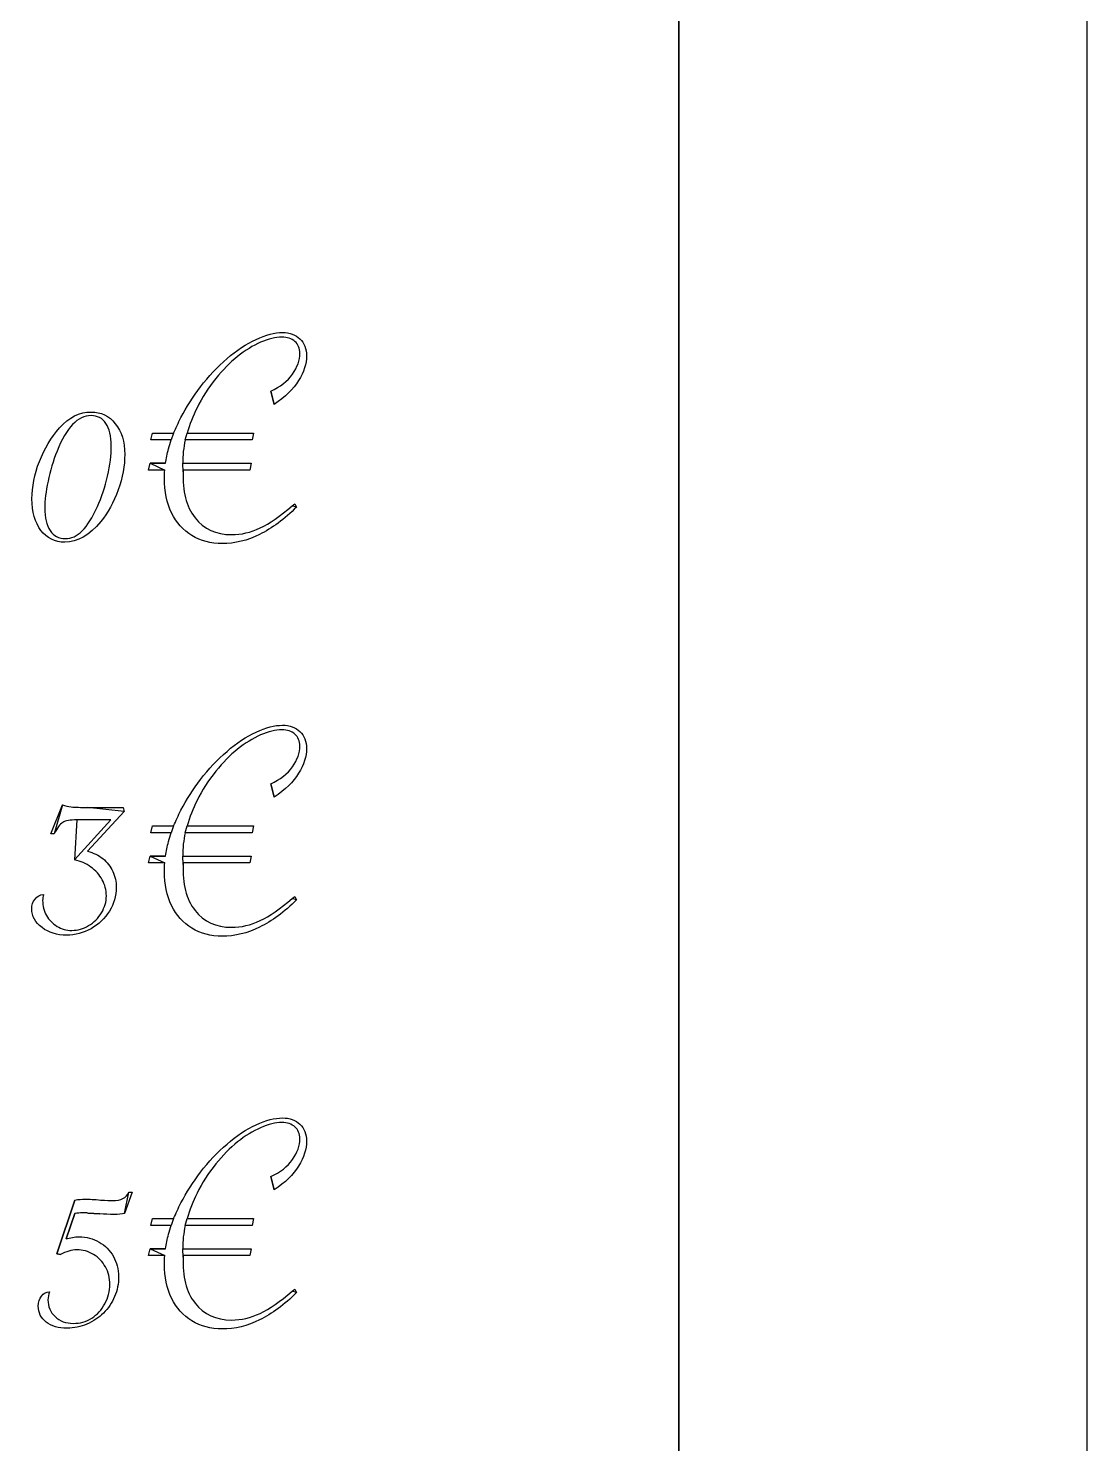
# Model space of a CAD drawing. Extents: x 2 to 593, y 3 to 839.
# Drawn here: x 446 to 593.4, y 444.7 to 641.9 of the extents above; entities that cross this region are included whole.
import ezdxf

# ---------------------------------------------------------------- set-up
doc = ezdxf.new("R2010")
doc.units = 0
doc.layers.add('Capa_1', color=7, linetype='CONTINUOUS')

msp = doc.modelspace()

# ---------------------------------------------------------------- linework, layer by layer
at = {"layer": 'Capa_1', "color": 5}
msp.add_lwpolyline([(2.000005, 839.071605), (593.366656, 839.071605), (593.366656, 2.971392), (2.000005, 2.971392), (2.000005, 839.071605)], close=True, dxfattribs=at)
at = {"layer": 'Capa_1', "color": 7}
for points in [[(536.593032, 756.046944), (536.593032, 76.571472)], [(480.22576, 589.49976), (479.751912, 591.352064)], [(457.542224, 583.727448), (457.542224, 583.727448)], [(465.881144, 584.545912), (463.0596, 584.545912), (463.274992, 585.493608), (466.22576, 585.493608)], [(468.0996, 585.493608), (477.361144, 585.493608), (477.14576, 584.545912), (467.841144, 584.545912)], [(459.416072, 582.542832), (459.416072, 582.542832)], [(464.976464, 580.345912), (462.736464, 580.345912), (462.951848, 581.293608), (462.951912, 581.293608)], [(462.951912, 581.293608), (465.084216, 581.293608)], [(467.496528, 581.293608), (477.038064, 581.293608), (476.82268, 580.345912), (467.5396, 580.345912), (467.56112, 580.108992)], [(482.745736, 575.392064), (483.090352, 575.672064), (483.348808, 575.198224)], [(480.22576, 534.79324), (479.751912, 536.645552)], [(449.593184, 529.688624), (449.14088, 529.688624), (450.756264, 533.71632)], [(454.245496, 533.35016), (459.199336, 533.35016), (459.350112, 532.768624), (459.350112, 532.768624)], [(459.350112, 532.768624), (454.245496, 527.254776)], [(452.436264, 526.048624), (457.4978, 531.627088), (453.81472, 531.627088), (452.7378, 531.627088)], [(465.881144, 529.839392), (463.0596, 529.839392), (463.274992, 530.787088), (466.22576, 530.787088)], [(468.0996, 530.787088), (477.361144, 530.787088), (477.14576, 529.839392), (467.841144, 529.839392)], [(464.976464, 525.639392), (462.736464, 525.639392), (462.951848, 526.587088), (462.951912, 526.587088)], [(462.951912, 526.587088), (465.084216, 526.587088)], [(467.496528, 526.587088), (477.038064, 526.587088), (476.82268, 525.639392), (467.5396, 525.639392), (467.56112, 525.402472)], [(482.745736, 520.685552), (483.090352, 520.965552), (483.348808, 520.491704)], [(480.22576, 480.086696), (479.751912, 481.939008)], [(460.00148, 479.763624), (460.432248, 479.763624), (459.3984, 476.791312)], [(449.964552, 471.191312), (452.463016, 478.66516)], [(452.463016, 476.79132), (451.235328, 473.237472)], [(455.952248, 476.72672), (454.293784, 476.855952)], [(465.881144, 475.132848), (463.0596, 475.132848), (463.274992, 476.080544), (466.22576, 476.080544)], [(468.0996, 476.080544), (477.361144, 476.080544), (477.14576, 475.132848), (467.841144, 475.132848)], [(464.976464, 470.932848), (462.736464, 470.932848), (462.951848, 471.880544), (462.951912, 471.880544)], [(462.951912, 471.880544), (465.084216, 471.880544)], [(467.496528, 471.880544), (477.038064, 471.880544), (476.82268, 470.932848), (467.5396, 470.932848), (467.56112, 470.695928)], [(450.459944, 471.062088), (449.964552, 471.19132), (449.964552, 471.191312)], [(482.745736, 465.979008), (483.090352, 466.259008), (483.348808, 465.78516)]]:
    msp.add_lwpolyline(points, close=True, dxfattribs=at)
for points in [[(477.70576, 598.567448), (479.069861, 599.199245), (480.290373, 599.515144), (481.367296, 599.515144)], [(481.367296, 599.515144), (482.386784, 599.515144), (483.198067, 599.220784), (483.801144, 598.632064)], [(473.656528, 595.875144), (475.006272, 597.038221), (476.356016, 597.935656), (477.70576, 598.567448)], [(478.330376, 598.158224), (477.253453, 597.684373), (476.183709, 597.023859), (475.121144, 596.17668)], [(481.30268, 598.868992), (480.398067, 598.868992), (479.407299, 598.632069), (478.330376, 598.158224)], [(483.111912, 598.265912), (482.666781, 598.667965), (482.063704, 598.868992), (481.30268, 598.868992)], [(483.801144, 596.607448), (483.801144, 597.311037), (483.5714, 597.863859), (483.111912, 598.265912)], [(483.801144, 598.632064), (484.418579, 598.057707), (484.727296, 597.275144), (484.727296, 596.284376)], [(469.973448, 591.955144), (471.079091, 593.419757), (472.306784, 594.726424), (473.656528, 595.875144)], [(475.121144, 596.17668), (474.072936, 595.329501), (473.067808, 594.310016), (472.10576, 593.118224)], [(482.767296, 593.721296), (483.456528, 594.697707), (483.801144, 595.659757), (483.801144, 596.607448)], [(484.727296, 596.284376), (484.727296, 595.178733), (484.361141, 594.022835), (483.628832, 592.81668)], [(479.751912, 591.352064), (481.087299, 591.955141), (482.092427, 592.744885), (482.767296, 593.721296)], [(467.238064, 587.668992), (468.013451, 589.147963), (468.925245, 590.57668), (469.973448, 591.955144)], [(472.10576, 593.118224), (471.057552, 591.811557), (470.181653, 590.447453), (469.478064, 589.025912)], [(483.628832, 592.81668), (482.896528, 591.624888), (481.762171, 590.519248), (480.22576, 589.49976)], [(454.720688, 587.948992), (452.868379, 587.948992), (451.288891, 586.297709), (449.982224, 582.995144)], [(450.348376, 586.225912), (451.669405, 587.704888), (453.134021, 588.444376), (454.742224, 588.444376)], [(456.788376, 586.850528), (456.300173, 587.582837), (455.610944, 587.948992), (454.720688, 587.948992)], [(454.742224, 588.444376), (456.120688, 588.444376), (457.240688, 587.898733), (458.102224, 586.807448)], [(466.22576, 585.493608), (466.527296, 586.211555), (466.864731, 586.936683), (467.238064, 587.668992)], [(469.478064, 589.025912), (468.903707, 587.862835), (468.444219, 586.6854), (468.0996, 585.493608)], [(447.52684, 581.552064), (448.230429, 583.346939), (449.170941, 584.904888), (450.348376, 586.225912)], [(457.542224, 583.727448), (457.542224, 585.077192), (457.290941, 586.118219), (456.788376, 586.850528)], [(458.102224, 586.807448), (458.978123, 585.730525), (459.416072, 584.308987), (459.416072, 582.542832)], [(457.025304, 579.527448), (457.369917, 581.063859), (457.542224, 582.463859), (457.542224, 583.727448)], [(465.514992, 583.318224), (465.615504, 583.720272), (465.737555, 584.129501), (465.881144, 584.545912)], [(467.841144, 584.545912), (467.597043, 583.483347), (467.482171, 582.399245), (467.496528, 581.293608)], [(449.982224, 582.995144), (449.450944, 581.631043), (449.034533, 580.231043), (448.732992, 578.795144)], [(459.416072, 582.542832), (459.416072, 580.977707), (459.107355, 579.326427), (458.48992, 577.588992)], [(465.084216, 581.293608), (465.184733, 581.95412), (465.328325, 582.628992), (465.514992, 583.318224)], [(446.492992, 576.361296), (446.492992, 578.026939), (446.837608, 579.757195), (447.52684, 581.552064)], [(464.933424, 579.182832), (464.933424, 579.556165), (464.947771, 579.943859), (464.976464, 580.345912)], [(467.56112, 580.108992), (467.417531, 577.423861), (467.963171, 575.291552), (469.19804, 573.712064)], [(448.732992, 578.795144), (448.431456, 577.373603), (448.280688, 576.131552), (448.280688, 575.068992)], [(455.60376, 575.262832), (456.206837, 576.583861), (456.680685, 578.0054), (457.025304, 579.527448)], [(465.924192, 574.401296), (465.26368, 575.765397), (464.933424, 577.359243), (464.933424, 579.182832)], [(447.742224, 571.945912), (446.909403, 573.051555), (446.492992, 574.523349), (446.492992, 576.361296)], [(458.48992, 577.588992), (457.886843, 575.865915), (457.082739, 574.39412), (456.077608, 573.173608)], [(448.280688, 575.068992), (448.280688, 573.719248), (448.531968, 572.671043), (449.034528, 571.924376)], [(453.492992, 571.881296), (454.210944, 572.599248), (454.914533, 573.726427), (455.60376, 575.262832)], [(468.767272, 571.235144), (467.54676, 571.996168), (466.599067, 573.051552), (465.924192, 574.401296)], [(483.348808, 575.198224), (481.640093, 573.503861), (479.924197, 572.233091), (478.20112, 571.385912)], [(478.265736, 572.290528), (479.572403, 572.907963), (481.065736, 573.941808), (482.745736, 575.392064)], [(451.059144, 570.308992), (449.695043, 570.308992), (448.589403, 570.854632), (447.742224, 571.945912)], [(449.034528, 571.924376), (449.537093, 571.177709), (450.233504, 570.804376), (451.12376, 570.804376)], [(456.077608, 573.173608), (454.49812, 571.263864), (452.825299, 570.308992), (451.059144, 570.308992)], [(451.12376, 570.804376), (451.985301, 570.804376), (452.775045, 571.163349), (453.492992, 571.881296)], [(469.19804, 573.712064), (470.432915, 572.146939), (472.120093, 571.364376), (474.259576, 571.364376)], [(474.259576, 571.364376), (475.63804, 571.364376), (476.973427, 571.673093), (478.265736, 572.290528)], [(472.988808, 570.115144), (471.40932, 570.115144), (470.002141, 570.488477), (468.767272, 571.235144)], [(478.20112, 571.385912), (476.478043, 570.538733), (474.740605, 570.115144), (472.988808, 570.115144)], [(477.70576, 543.860936), (479.069861, 544.492728), (480.290373, 544.808624), (481.367296, 544.808624)], [(481.367296, 544.808624), (482.386784, 544.808624), (483.198067, 544.514267), (483.801144, 543.925552)], [(473.656528, 541.168624), (475.006272, 542.331701), (476.356016, 543.229139), (477.70576, 543.860936)], [(478.330376, 543.451704), (477.253453, 542.977859), (476.183709, 542.317344), (475.121144, 541.47016)], [(481.30268, 544.162472), (480.398067, 544.162472), (479.407299, 543.925549), (478.330376, 543.451704)], [(483.111912, 543.559392), (482.666781, 543.961445), (482.063704, 544.162472), (481.30268, 544.162472)], [(483.801144, 541.900936), (483.801144, 542.604525), (483.5714, 543.157344), (483.111912, 543.559392)], [(483.801144, 543.925552), (484.418579, 543.351189), (484.727296, 542.568624), (484.727296, 541.577856)], [(469.973448, 537.248624), (471.079091, 538.713243), (472.306784, 540.019909), (473.656528, 541.168624)], [(475.121144, 541.47016), (474.072936, 540.622981), (473.067808, 539.603496), (472.10576, 538.411704)], [(482.767296, 539.014776), (483.456528, 539.991187), (483.801144, 540.95324), (483.801144, 541.900936)], [(484.727296, 541.577856), (484.727296, 540.472213), (484.361141, 539.316315), (483.628832, 538.11016)], [(472.10576, 538.411704), (471.057552, 537.105037), (470.181653, 535.740933), (469.478064, 534.319392)], [(479.751912, 536.645552), (481.087299, 537.248624), (482.092427, 538.038365), (482.767296, 539.014776)], [(467.238064, 532.962472), (468.013451, 534.441448), (468.925245, 535.870165), (469.973448, 537.248624)], [(483.628832, 538.11016), (482.896528, 536.918368), (481.762171, 535.812728), (480.22576, 534.79324)], [(450.756264, 533.71632), (451.129597, 533.558368), (451.531648, 533.465035), (451.962416, 533.43632)], [(451.962416, 533.43632), (452.551136, 533.37888), (453.312163, 533.35016), (454.245496, 533.35016)], [(466.22576, 530.787088), (466.527296, 531.505035), (466.864731, 532.230163), (467.238064, 532.962472)], [(469.478064, 534.319392), (468.903707, 533.156315), (468.444219, 531.97888), (468.0996, 530.787088)], [(450.7778, 531.260936), (450.390109, 531.016829), (449.995237, 530.492725), (449.593184, 529.688624)], [(452.7378, 531.627088), (451.818824, 531.627088), (451.165491, 531.505037), (450.7778, 531.260936)], [(465.084216, 526.587088), (465.184733, 527.2476), (465.328325, 527.922472), (465.514992, 528.611704)], [(465.514992, 528.611704), (465.615504, 529.013752), (465.737555, 529.422981), (465.881144, 529.839392)], [(467.841144, 529.839392), (467.597043, 528.776832), (467.482171, 527.692731), (467.496528, 526.587088)], [(454.245496, 527.254776), (455.078312, 527.039395), (455.78908, 526.694781), (456.3778, 526.220936)], [(454.6978, 525.057856), (454.037288, 525.546059), (453.283443, 525.876315), (452.436264, 526.048624)], [(456.270112, 523.291704), (455.896779, 523.995293), (455.372675, 524.584011), (454.6978, 525.057856)], [(456.3778, 526.220936), (456.96652, 525.747085), (457.418827, 525.158365), (457.73472, 524.454776)], [(464.933424, 524.47632), (464.933424, 524.849653), (464.947771, 525.237344), (464.976464, 525.639392)], [(467.56112, 525.402472), (467.417531, 522.717341), (467.963171, 520.585035), (469.19804, 519.005552)], [(456.851648, 521.03016), (456.851648, 521.834267), (456.657803, 522.588115), (456.270112, 523.291704)], [(457.73472, 524.454776), (458.064981, 523.765549), (458.230112, 523.018883), (458.230112, 522.214776)], [(465.924192, 519.694776), (465.26368, 521.058883), (464.933424, 522.652731), (464.933424, 524.47632)], [(446.470112, 519.220936), (446.470112, 519.766573), (446.62088, 520.226059), (446.922416, 520.599392)], [(446.922416, 520.599392), (447.209595, 520.972725), (447.597288, 521.180931), (448.085496, 521.224008)], [(448.085496, 521.224008), (448.013699, 520.936829), (447.9778, 520.664011), (447.9778, 520.405552)], [(456.183952, 518.682472), (456.629083, 519.443496), (456.851648, 520.226059), (456.851648, 521.03016)], [(458.230112, 522.214776), (458.230112, 521.037341), (457.914213, 519.93888), (457.282416, 518.919392)], [(478.265736, 517.584008), (479.572403, 518.201443), (481.065736, 519.235291), (482.745736, 520.685552)], [(447.891648, 516.614776), (446.943957, 517.332728), (446.470112, 518.201448), (446.470112, 519.220936)], [(447.9778, 520.405552), (447.9778, 519.644523), (448.157288, 518.940931), (448.516264, 518.294776)], [(454.37472, 516.894776), (455.135749, 517.339907), (455.738827, 517.935805), (456.183952, 518.682472)], [(457.282416, 518.919392), (456.650619, 517.899904), (455.796259, 517.081443), (454.719336, 516.464008)], [(468.767272, 516.528624), (467.54676, 517.289648), (466.599067, 518.345032), (465.924192, 519.694776)], [(469.19804, 519.005552), (470.432915, 517.440421), (472.120093, 516.657856), (474.259576, 516.657856)], [(483.348808, 520.491704), (481.640093, 518.797341), (479.924197, 517.526571), (478.20112, 516.679392)], [(451.316264, 515.559392), (449.980877, 515.559392), (448.839339, 515.911187), (447.891648, 516.614776)], [(448.516264, 518.294776), (448.875235, 517.662984), (449.36344, 517.160421), (449.98088, 516.787088)], [(449.98088, 516.787088), (450.598315, 516.413755), (451.287544, 516.227088), (452.048568, 516.227088)], [(452.048568, 516.227088), (452.852669, 516.227088), (453.628053, 516.449651), (454.37472, 516.894776)], [(478.20112, 516.679392), (476.478043, 515.832213), (474.740605, 515.408624), (472.988808, 515.408624)], [(474.259576, 516.657856), (475.63804, 516.657856), (476.973427, 516.966573), (478.265736, 517.584008)], [(454.719336, 516.464008), (453.656776, 515.860931), (452.522419, 515.559392), (451.316264, 515.559392)], [(472.988808, 515.408624), (471.40932, 515.408624), (470.002141, 515.781957), (468.767272, 516.528624)], [(473.656528, 486.46208), (475.006272, 487.625157), (476.356016, 488.522595), (477.70576, 489.154392)], [(477.70576, 489.154392), (479.069861, 489.786184), (480.290373, 490.10208), (481.367296, 490.10208)], [(481.30268, 489.455928), (480.398067, 489.455928), (479.407299, 489.219005), (478.330376, 488.74516)], [(483.111912, 488.852848), (482.666781, 489.254901), (482.063704, 489.455928), (481.30268, 489.455928)], [(481.367296, 490.10208), (482.386784, 490.10208), (483.198067, 489.807723), (483.801144, 489.219008)], [(483.801144, 489.219008), (484.418579, 488.644645), (484.727296, 487.86208), (484.727296, 486.871312)], [(478.330376, 488.74516), (477.253453, 488.271315), (476.183709, 487.610803), (475.121144, 486.763624)], [(482.767296, 484.308232), (483.456528, 485.284643), (483.801144, 486.246696), (483.801144, 487.194392)], [(483.801144, 487.194392), (483.801144, 487.897981), (483.5714, 488.4508), (483.111912, 488.852848)], [(469.973448, 482.54208), (471.079091, 484.006699), (472.306784, 485.313365), (473.656528, 486.46208)], [(475.121144, 486.763624), (474.072936, 485.91644), (473.067808, 484.896952), (472.10576, 483.70516)], [(484.727296, 486.871312), (484.727296, 485.765669), (484.361141, 484.609773), (483.628832, 483.403624)], [(472.10576, 483.70516), (471.057552, 482.398493), (470.181653, 481.034389), (469.478064, 479.612848)], [(479.751912, 481.939008), (481.087299, 482.542085), (482.092427, 483.331827), (482.767296, 484.308232)], [(483.628832, 483.403624), (482.896528, 482.211827), (481.762171, 481.106184), (480.22576, 480.086696)], [(467.238064, 478.255928), (468.013451, 479.734904), (468.925245, 481.163621), (469.973448, 482.54208)], [(459.16148, 478.859008), (459.534813, 479.060032), (459.814813, 479.361571), (460.00148, 479.763624)], [(469.478064, 479.612848), (468.903707, 478.449771), (468.444219, 477.272336), (468.0996, 476.080544)], [(452.463016, 478.66516), (452.951224, 478.751315), (453.432251, 478.794392), (453.906096, 478.794392)], [(453.906096, 478.794392), (454.480453, 478.794392), (455.198403, 478.751315), (456.059944, 478.66516)], [(456.059944, 478.66516), (456.835325, 478.607725), (457.388144, 478.579008), (457.7184, 478.579008)], [(457.7184, 478.579008), (458.321477, 478.579008), (458.802504, 478.672341), (459.16148, 478.859008)], [(466.22576, 476.080544), (466.527296, 476.798491), (466.864731, 477.523619), (467.238064, 478.255928)], [(453.496864, 476.877472), (453.195323, 476.877472), (452.850707, 476.848755), (452.463016, 476.79132)], [(454.293784, 476.855952), (454.107117, 476.870299), (453.841477, 476.877472), (453.496864, 476.877472)], [(457.933784, 476.66208), (457.258915, 476.66208), (456.598403, 476.683627), (455.952248, 476.72672)], [(459.3984, 476.791312), (459.025067, 476.705157), (458.536861, 476.66208), (457.933784, 476.66208)], [(451.235328, 473.237472), (451.838405, 473.438501), (452.448661, 473.539016), (453.066096, 473.539016)], [(453.066096, 473.539016), (454.085584, 473.539016), (455.011736, 473.294912), (455.844552, 472.806704)], [(465.084216, 471.880544), (465.184733, 472.541056), (465.328325, 473.215928), (465.514992, 473.90516)], [(465.514992, 473.90516), (465.615504, 474.307208), (465.737555, 474.716437), (465.881144, 475.132848)], [(467.841144, 475.132848), (467.597043, 474.070288), (467.482171, 472.986187), (467.496528, 471.880544)], [(452.743016, 471.729784), (452.010707, 471.729784), (451.249683, 471.507219), (450.459944, 471.062088)], [(455.047632, 471.083632), (454.329685, 471.5144), (453.56148, 471.729784), (452.743016, 471.729784)], [(455.844552, 472.806704), (456.691736, 472.318501), (457.352251, 471.650811), (457.826096, 470.803632)], [(456.727632, 469.339016), (456.325579, 470.07132), (455.765579, 470.652859), (455.047632, 471.083632)], [(457.330712, 466.905168), (457.330712, 467.809781), (457.129685, 468.621064), (456.727632, 469.339016)], [(457.826096, 470.803632), (458.314299, 469.970811), (458.5584, 469.037477), (458.5584, 468.003632)], [(464.933424, 469.769776), (464.933424, 470.143109), (464.947771, 470.5308), (464.976464, 470.932848)], [(465.924192, 464.988232), (465.26368, 466.352339), (464.933424, 467.946187), (464.933424, 469.769776)], [(467.56112, 470.695928), (467.417531, 468.010797), (467.963171, 465.878491), (469.19804, 464.299008)], [(458.5584, 468.003632), (458.5584, 467.012859), (458.371733, 466.079525), (457.9984, 465.203632)], [(447.832248, 465.289784), (448.119427, 465.677475), (448.49276, 465.87132), (448.952248, 465.87132)], [(448.952248, 465.87132), (448.794301, 465.483629), (448.715328, 465.110296), (448.715328, 464.75132)], [(456.64148, 464.212856), (457.100968, 465.06004), (457.330712, 465.957477), (457.330712, 466.905168)], [(483.348808, 465.78516), (481.640093, 464.090803), (479.924197, 462.820032), (478.20112, 461.972848)], [(478.265736, 462.877464), (479.572403, 463.494904), (481.065736, 464.528752), (482.745736, 465.979008)], [(447.379944, 463.889784), (447.379944, 464.449784), (447.530712, 464.916451), (447.832248, 465.289784)], [(448.4784, 461.649784), (447.746096, 462.224141), (447.379944, 462.970808), (447.379944, 463.889784)], [(448.715328, 464.75132), (448.715328, 463.832344), (449.045584, 463.05696), (449.706096, 462.425168)], [(454.810712, 462.209784), (455.586093, 462.697987), (456.196349, 463.365677), (456.64148, 464.212856)], [(457.9984, 465.203632), (457.625067, 464.342091), (457.108144, 463.581064), (456.447632, 462.920552)], [(468.767272, 461.82208), (467.54676, 462.583109), (466.599067, 463.638493), (465.924192, 464.988232)], [(469.19804, 464.299008), (470.432915, 462.733877), (472.120093, 461.951312), (474.259576, 461.951312)], [(451.386096, 460.809784), (450.179941, 460.809784), (449.210709, 461.089784), (448.4784, 461.649784)], [(449.706096, 462.425168), (450.380965, 461.793371), (451.228144, 461.477472), (452.247632, 461.477472)], [(452.247632, 461.477472), (453.180965, 461.477472), (454.035325, 461.721576), (454.810712, 462.209784)], [(456.447632, 462.920552), (455.801477, 462.274397), (455.033272, 461.757475), (454.143016, 461.369784)], [(472.988808, 460.70208), (471.40932, 460.70208), (470.002141, 461.075413), (468.767272, 461.82208)], [(478.20112, 461.972848), (476.478043, 461.125669), (474.740605, 460.70208), (472.988808, 460.70208)], [(474.259576, 461.951312), (475.63804, 461.951312), (476.973427, 462.260029), (478.265736, 462.877464)], [(454.143016, 461.369784), (453.267117, 460.996451), (452.348144, 460.809784), (451.386096, 460.809784)]]:
    msp.add_open_spline(points, degree=3, dxfattribs=at)

doc.saveas('drawing.dxf')
